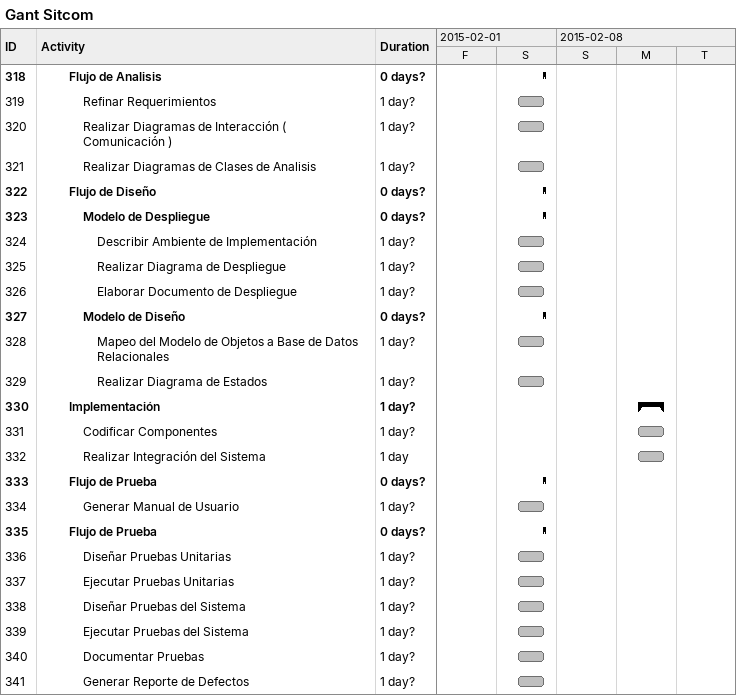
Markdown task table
Gant Sitcom

| ID | Level | Task | Duration | Start | Finish |
|---|---|---|---|---|---|
| 318 | 3 | **Flujo de Analisis** | 0d? | 2015-02-07 | 2015-02-07 |
| 319 | 4 | Refinar Requerimientos | 1d? | 2015-02-07 | 2015-02-07 |
| 320 | 4 | Realizar Diagramas de Interacción ( Comunicación ) | 1d? | 2015-02-07 | 2015-02-07 |
| 321 | 4 | Realizar Diagramas de Clases de Analisis | 1d? | 2015-02-07 | 2015-02-07 |
| 322 | 3 | **Flujo de Diseño** | 0d? | 2015-02-07 | 2015-02-07 |
| 323 | 4 | **Modelo de Despliegue** | 0d? | 2015-02-07 | 2015-02-07 |
| 324 | 5 | Describir Ambiente de Implementación | 1d? | 2015-02-07 | 2015-02-07 |
| 325 | 5 | Realizar Diagrama de Despliegue | 1d? | 2015-02-07 | 2015-02-07 |
| 326 | 5 | Elaborar Documento de Despliegue | 1d? | 2015-02-07 | 2015-02-07 |
| 327 | 4 | **Modelo de Diseño** | 0d? | 2015-02-07 | 2015-02-07 |
| 328 | 5 | Mapeo del Modelo de Objetos a Base de Datos Relacionales | 1d? | 2015-02-07 | 2015-02-07 |
| 329 | 5 | Realizar Diagrama de Estados | 1d? | 2015-02-07 | 2015-02-07 |
| 330 | 3 | **Implementación** | 1d? | 2015-02-09 | 2015-02-09 |
| 331 | 4 | Codificar Componentes | 1d? | 2015-02-09 | 2015-02-09 |
| 332 | 4 | Realizar Integración del Sistema | 1d | 2015-02-09 | 2015-02-09 |
| 333 | 3 | **Flujo de Prueba** | 0d? | 2015-02-07 | 2015-02-07 |
| 334 | 4 | Generar Manual de Usuario | 1d? | 2015-02-07 | 2015-02-07 |
| 335 | 3 | **Flujo de Prueba** | 0d? | 2015-02-07 | 2015-02-07 |
| 336 | 4 | Diseñar Pruebas Unitarias | 1d? | 2015-02-07 | 2015-02-07 |
| 337 | 4 | Ejecutar Pruebas Unitarias | 1d? | 2015-02-07 | 2015-02-07 |
| 338 | 4 | Diseñar Pruebas del Sistema | 1d? | 2015-02-07 | 2015-02-07 |
| 339 | 4 | Ejecutar Pruebas del Sistema | 1d? | 2015-02-07 | 2015-02-07 |
| 340 | 4 | Documentar Pruebas | 1d? | 2015-02-07 | 2015-02-07 |
| 341 | 4 | Generar Reporte de Defectos | 1d? | 2015-02-07 | 2015-02-07 |
